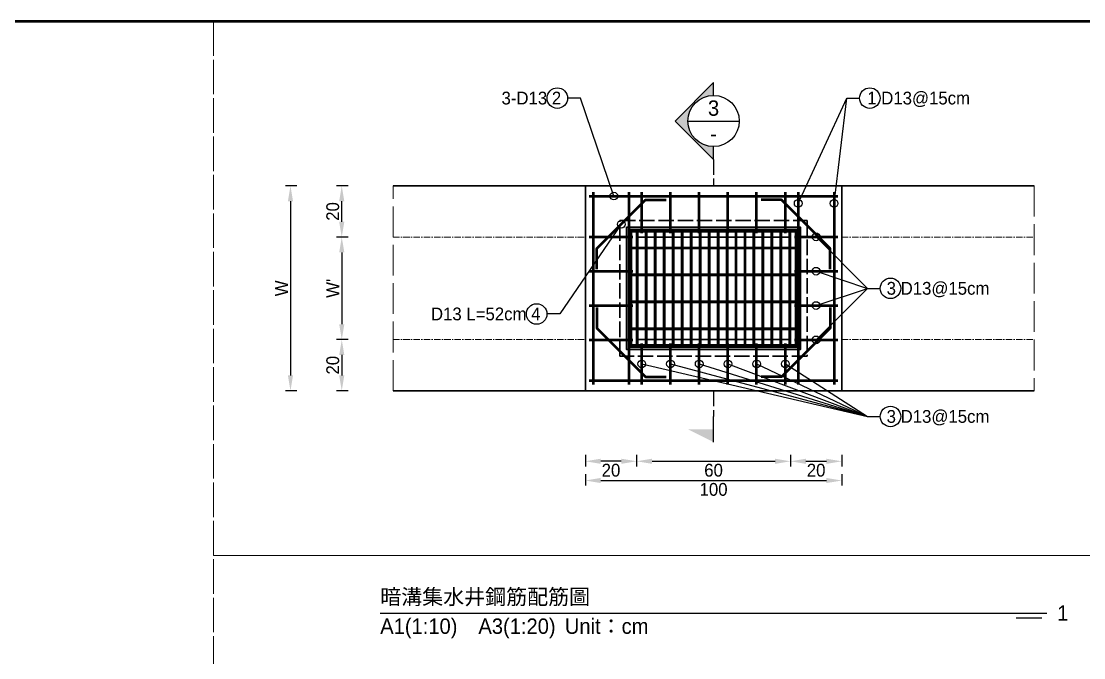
# Model space of a CAD drawing. Extents: x -7340 to 3675, y -3342 to 777.
# Drawn here: x -4775 to -4360.6, y -1762.4 to -1514 of the extents above; entities that cross this region are included whole.
import ezdxf
from ezdxf import colors
from ezdxf.entities.mleader import LeaderData, LeaderLine
from ezdxf.math import Vec2, Vec3

# ---------------------------------------------------------------- set-up
doc = ezdxf.new("R2010")
doc.units = 0
doc.header["$MEASUREMENT"] = 0
doc.linetypes.add('ACAD_ISO02W100', pattern=[15, 12, -3])
doc.linetypes.add('CENTERX2', pattern=[4, 2.5, -0.5, 0.5, -0.5])
for name, color, linetype, lineweight in [('一、3.基本-變更', 1, 'Continuous', 50), ('二、1.繪圖-既有設施', 8, 'Continuous', 20), ('二、2.繪圖-施作項目', 181, 'Continuous', 30), ('二、5.繪圖-鋼筋', 60, 'Continuous', 50), ('二、6.繪圖-其他施作項目', 35, 'Continuous', 30)]:
    doc.layers.add(name, color=color, linetype=linetype, lineweight=lineweight)
doc.layers.add('一、4.基本-隱藏', color=9, linetype='ACAD_ISO02W100', lineweight=20, plot=False)
doc.layers.add('三、3.文字-註解文字', color=2, linetype='Continuous')
doc.styles.add('次圖名(詳圖)', font='MS PGothic.ttf', dxfattribs={"height": 6})
doc.styles.add('註解文字(詳圖)', font='MS PGothic.ttf', dxfattribs={"height": 5})
doc.dimstyles.new('註解文字(詳圖)', dxfattribs={"dimtxt": 5, "dimasz": 6, "dimexe": 2, "dimexo": 5, "dimgap": 1, "dimtad": 2, "dimzin": 0, "dimdsep": 46, "dimtxsty": '註解文字(詳圖)', "dimcen": 0.1, "dimclrd": 144, "dimclre": 144, "dimclrt": 256, "dimadec": 0, "dimazin": 0, "dimtfac": 1, "dimtofl": 0, "dimtmove": 0, "dimatfit": 3, "dimfxlon": 1, "dimtolj": 1, "dimtzin": 0, "dimlwd": -1, "dimlwe": -1, "dimarcsym": 1})
pattern_1 = [(45, (-5710.3608, -1414.5957), (-2.65165, 2.65165), []), (45, (-5709.477, -1414.5957), (-2.65165, 2.65165), []), (45, (-5708.593, -1414.5957), (-2.65165, 2.65165), []), (45, (-5707.709, -1414.5957), (-2.65165, 2.65165), [])]

# ---------------------------------------------------------------- blocks, each defined once
blk = doc.blocks.new('*D382')
at = {"layer": 'Defpoints', "color": 0, "transparency": 16777216}
for p in [(-4650, -1578.25), (-4630, -1578.25), (-4630, -1598.25)]:
    blk.add_point(p, dxfattribs=at)
at = {"layer": '三、3.文字-註解文字', "color": 144, "transparency": 16777216}
for p, q in [((-4647.5, -1578.25), (-4652, -1578.25)), ((-4650, -1592.25), (-4650, -1584.25)), ((-4647.5, -1598.25), (-4652, -1598.25))]:
    blk.add_line(p, q, dxfattribs=at)
for points in [[(-4651, -1584.25), (-4649, -1584.25), (-4650, -1578.25)], [(-4651, -1592.25), (-4649, -1592.25), (-4650, -1598.25)]]:
    blk.add_solid(points, dxfattribs=at)
at = {"layer": '三、3.文字-註解文字', "transparency": 16777216, "insert": (-4653.5, -1588.25), "char_height": 5, "attachment_point": 5, "rotation": 90, "style": '註解文字(詳圖)'}
blk.add_mtext('\\A1;20', dxfattribs=at)
blk = doc.blocks.new('*D383')
at = {"layer": 'Defpoints', "color": 0, "transparency": 16777216}
for p in [(-4630, -1598.25), (-4650, -1638.25), (-4630, -1638.25)]:
    blk.add_point(p, dxfattribs=at)
at = {"layer": '三、3.文字-註解文字', "color": 144, "transparency": 16777216}
for p, q in [((-4647.5, -1598.25), (-4652, -1598.25)), ((-4650, -1604.25), (-4650, -1632.25)), ((-4647.5, -1638.25), (-4652, -1638.25))]:
    blk.add_line(p, q, dxfattribs=at)
for points in [[(-4651, -1604.25), (-4649, -1604.25), (-4650, -1598.25)], [(-4651, -1632.25), (-4649, -1632.25), (-4650, -1638.25)]]:
    blk.add_solid(points, dxfattribs=at)
at = {"layer": '三、3.文字-註解文字', "transparency": 16777216, "insert": (-4653.5, -1618.25), "char_height": 5, "attachment_point": 5, "rotation": 90, "style": '註解文字(詳圖)'}
blk.add_mtext("\\A1;W'", dxfattribs=at)
blk = doc.blocks.new('*D384')
at = {"layer": 'Defpoints', "color": 0, "transparency": 16777216}
for p in [(-4630, -1638.25), (-4650, -1658.25), (-4630, -1658.25)]:
    blk.add_point(p, dxfattribs=at)
at = {"layer": '三、3.文字-註解文字', "color": 144, "transparency": 16777216}
for p, q in [((-4647.5, -1638.25), (-4652, -1638.25)), ((-4650, -1644.25), (-4650, -1652.25)), ((-4647.5, -1658.25), (-4652, -1658.25))]:
    blk.add_line(p, q, dxfattribs=at)
for points in [[(-4651, -1644.25), (-4649, -1644.25), (-4650, -1638.25)], [(-4651, -1652.25), (-4649, -1652.25), (-4650, -1658.25)]]:
    blk.add_solid(points, dxfattribs=at)
at = {"layer": '三、3.文字-註解文字', "transparency": 16777216, "insert": (-4653.5, -1648.25), "char_height": 5, "attachment_point": 5, "rotation": 90, "style": '註解文字(詳圖)'}
blk.add_mtext('\\A1;20', dxfattribs=at)
blk = doc.blocks.new('*D377')
at = {"layer": 'Defpoints', "color": 0, "transparency": 16777216}
for p in [(-4630, -1578.25), (-4670, -1658.25), (-4630, -1658.25)]:
    blk.add_point(p, dxfattribs=at)
at = {"layer": '三、3.文字-註解文字', "color": 144, "transparency": 16777216}
for p, q in [((-4667.5, -1578.25), (-4672, -1578.25)), ((-4670, -1584.25), (-4670, -1652.25)), ((-4667.5, -1658.25), (-4672, -1658.25))]:
    blk.add_line(p, q, dxfattribs=at)
for points in [[(-4671, -1584.25), (-4669, -1584.25), (-4670, -1578.25)], [(-4671, -1652.25), (-4669, -1652.25), (-4670, -1658.25)]]:
    blk.add_solid(points, dxfattribs=at)
at = {"layer": '三、3.文字-註解文字', "transparency": 16777216, "insert": (-4673.5, -1618.25), "char_height": 5, "attachment_point": 5, "rotation": 90, "style": '註解文字(詳圖)'}
blk.add_mtext('\\A1;W', dxfattribs=at)
blk = doc.blocks.new('_Small')
at = {"color": 0, "linetype": 'ByBlock', "lineweight": -2}
blk.add_circle((0, 0), 0.25, dxfattribs=at)
blk = doc.blocks.new('*D378')
at = {"layer": 'Defpoints', "color": 0, "transparency": 16777216}
for p in [(-4555, -1638.25), (-4535, -1638.25), (-4555, -1685.75)]:
    blk.add_point(p, dxfattribs=at)
at = {"layer": '三、3.文字-註解文字', "color": 144, "transparency": 16777216}
for p, q in [((-4555, -1683.25), (-4555, -1687.75)), ((-4541, -1685.75), (-4549, -1685.75)), ((-4535, -1683.25), (-4535, -1687.75))]:
    blk.add_line(p, q, dxfattribs=at)
for points in [[(-4549, -1684.75), (-4549, -1686.75), (-4555, -1685.75)], [(-4541, -1684.75), (-4541, -1686.75), (-4535, -1685.75)]]:
    blk.add_solid(points, dxfattribs=at)
at = {"layer": '三、3.文字-註解文字', "transparency": 16777216, "insert": (-4545, -1689.25), "char_height": 5, "attachment_point": 5, "style": '註解文字(詳圖)'}
blk.add_mtext('\\A1;20', dxfattribs=at)
blk = doc.blocks.new('*D379')
at = {"layer": 'Defpoints', "color": 0, "transparency": 16777216}
for p in [(-4535, -1638.25), (-4475, -1638.25), (-4475, -1685.75)]:
    blk.add_point(p, dxfattribs=at)
at = {"layer": '三、3.文字-註解文字', "color": 144, "transparency": 16777216}
for p, q in [((-4535, -1683.25), (-4535, -1687.75)), ((-4529, -1685.75), (-4481, -1685.75)), ((-4475, -1683.25), (-4475, -1687.75))]:
    blk.add_line(p, q, dxfattribs=at)
for points in [[(-4529, -1684.75), (-4529, -1686.75), (-4535, -1685.75)], [(-4481, -1684.75), (-4481, -1686.75), (-4475, -1685.75)]]:
    blk.add_solid(points, dxfattribs=at)
at = {"layer": '三、3.文字-註解文字', "transparency": 16777216, "insert": (-4505, -1689.25), "char_height": 5, "attachment_point": 5, "style": '註解文字(詳圖)'}
blk.add_mtext('\\A1;60', dxfattribs=at)
blk = doc.blocks.new('*D380')
at = {"layer": 'Defpoints', "color": 0, "transparency": 16777216}
for p in [(-4475, -1638.25), (-4455, -1638.25), (-4455, -1685.75)]:
    blk.add_point(p, dxfattribs=at)
at = {"layer": '三、3.文字-註解文字', "color": 144, "transparency": 16777216}
for p, q in [((-4475, -1683.25), (-4475, -1687.75)), ((-4469, -1685.75), (-4461, -1685.75)), ((-4455, -1683.25), (-4455, -1687.75))]:
    blk.add_line(p, q, dxfattribs=at)
for points in [[(-4469, -1684.75), (-4469, -1686.75), (-4475, -1685.75)], [(-4461, -1684.75), (-4461, -1686.75), (-4455, -1685.75)]]:
    blk.add_solid(points, dxfattribs=at)
at = {"layer": '三、3.文字-註解文字', "transparency": 16777216, "insert": (-4465, -1689.25), "char_height": 5, "attachment_point": 5, "style": '註解文字(詳圖)'}
blk.add_mtext('\\A1;20', dxfattribs=at)
blk = doc.blocks.new('*D381')
at = {"layer": 'Defpoints', "color": 0, "transparency": 16777216}
for p in [(-4555, -1658.25), (-4455, -1658.25), (-4455, -1693.25)]:
    blk.add_point(p, dxfattribs=at)
at = {"layer": '三、3.文字-註解文字', "color": 144, "transparency": 16777216}
for p, q in [((-4555, -1690.75), (-4555, -1695.25)), ((-4549, -1693.25), (-4461, -1693.25)), ((-4455, -1690.75), (-4455, -1695.25))]:
    blk.add_line(p, q, dxfattribs=at)
for points in [[(-4549, -1692.25), (-4549, -1694.25), (-4555, -1693.25)], [(-4461, -1692.25), (-4461, -1694.25), (-4455, -1693.25)]]:
    blk.add_solid(points, dxfattribs=at)
at = {"layer": '三、3.文字-註解文字', "transparency": 16777216, "insert": (-4505, -1696.75), "char_height": 5, "attachment_point": 5, "style": '註解文字(詳圖)'}
blk.add_mtext('\\A1;100', dxfattribs=at)

msp = doc.modelspace()

# ---------------------------------------------------------------- hatches: boundary and pattern name
at = {"layer": '三、3.文字-註解文字'}
h = msp.add_hatch(color=256, dxfattribs=at)
h.dxf.hatch_style = 1
h.paths.add_polyline_path([(-4505, -1537.943), (-4520, -1552.943), (-4505, -1567.943), (-4505, -1562.943, -0.4142136), (-4515, -1552.943, -0.4142136), (-4505, -1542.943)])
h = msp.add_hatch(color=256, dxfattribs=at)
h.dxf.hatch_style = 1
h.paths.add_polyline_path([(-4515, -1673.25), (-4505, -1678.25), (-4505, -1673.25)])
at = {"layer": '二、6.繪圖-其他施作項目'}
h = msp.add_hatch(color=256, dxfattribs=at)
h.dxf.hatch_style = 1
h.paths.add_polyline_path([(-4538.9, -1642.15), (-4471.1, -1642.15), (-4471.1, -1594.35), (-4538.9, -1594.35)])
h.paths.add_polyline_path([(-4538, -1641.25), (-4472, -1641.25), (-4472, -1595.25), (-4538, -1595.25)], flags=16)
h.paths.add_polyline_path([(-4535, -1598.25), (-4475, -1598.25), (-4475, -1638.25), (-4535, -1638.25)], flags=0)
h = msp.add_hatch(dxfattribs=at)
h.set_pattern_fill('ANSI34', color=256, scale=5)
h.set_pattern_definition(pattern_1)
h.paths.add_polyline_path([(-4473, -1602.25), (-4537, -1602.25), (-4537, -1602.75), (-4473, -1602.75)])
h = msp.add_hatch(dxfattribs=at)
h.set_pattern_fill('ANSI34', color=256, scale=5)
h.set_pattern_definition(pattern_1)
h.paths.add_polyline_path([(-4473, -1612.75), (-4537, -1612.75), (-4537, -1613.25), (-4473, -1613.25)])
h = msp.add_hatch(dxfattribs=at)
h.set_pattern_fill('ANSI34', color=256, scale=5)
h.set_pattern_definition(pattern_1)
h.paths.add_polyline_path([(-4473, -1623.25), (-4537, -1623.25), (-4537, -1623.75), (-4473, -1623.75)])
h = msp.add_hatch(dxfattribs=at)
h.set_pattern_fill('ANSI34', color=256, scale=5)
h.set_pattern_definition(pattern_1)
h.paths.add_polyline_path([(-4473, -1633.75), (-4537, -1633.75), (-4537, -1634.25), (-4473, -1634.25)])

# ---------------------------------------------------------------- linework, layer by layer
at = {"layer": '一、3.基本-變更'}
msp.add_lwpolyline([(-7340, -1514), (-3920, -1514), (-3920, -2021), (-7340, -2021)], close=True, dxfattribs=at)
at = {"layer": '一、4.基本-隱藏'}
for points in [[(-4700, -1514), (-3920, -1514), (-3920, -2021), (-4700, -2021)], [(-4700, -1514), (-4310, -1514), (-4310, -1722.5), (-4700, -1722.5)], [(-4630, -1578.25), (-4380, -1578.25), (-4380, -1658.25), (-4630, -1658.25)], [(-4700, -1722.5), (-4310, -1722.5), (-4310, -1767.5), (-4700, -1767.5)]]:
    msp.add_lwpolyline(points, close=True, dxfattribs=at)
at = {"layer": '三、3.文字-註解文字'}
for points in [[(-4505, -1542.943), (-4505, -1537.943), (-4520, -1552.943), (-4505, -1567.943), (-4505, -1562.943)], [(-4515, -1552.943), (-4495, -1552.943)], [(-4505, -1678.25), (-4505, -1668.25)], [(-4635, -1745), (-4375, -1745)], [(-4377, -1747), (-4387, -1747)]]:
    msp.add_lwpolyline(points, dxfattribs=at)
at = {"layer": '三、3.文字-註解文字', "linetype": 'ACAD_ISO02W100', "ltscale": 0.5}
for points in [[(-4505, -1567.943), (-4505, -1577.943)], [(-4505, -1658.25), (-4505, -1668.25)]]:
    msp.add_lwpolyline(points, dxfattribs=at)
at = {"layer": '三、3.文字-註解文字'}
for centre, radius in [((-4565.93, -1544), 4), ((-4444.07, -1544), 4), ((-4505, -1552.943), 10), ((-4436, -1618.25), 4), ((-4574, -1628.25), 4), ((-4436, -1668.25), 4)]:
    msp.add_circle(centre, radius, dxfattribs=at)
at = {"layer": '二、1.繪圖-既有設施', "linetype": 'CENTERX2'}
for points in [[(-4630, -1598.25), (-4555, -1598.25)], [(-4455, -1598.25), (-4380, -1598.25)], [(-4630, -1638.25), (-4555, -1638.25)], [(-4455, -1638.25), (-4380, -1638.25)]]:
    msp.add_lwpolyline(points, dxfattribs=at)
at = {"layer": '二、2.繪圖-施作項目'}
for points in [[(-4630, -1578.25), (-4380, -1578.25)], [(-4555, -1578.25), (-4555, -1658.25)], [(-4455, -1578.25), (-4455, -1658.25)], [(-4630, -1658.25), (-4380, -1658.25)]]:
    msp.add_lwpolyline(points, dxfattribs=at)
msp.add_lwpolyline([(-4535, -1598.25), (-4475, -1598.25), (-4475, -1638.25), (-4535, -1638.25)], close=True, dxfattribs=at)
at = {"layer": '二、5.繪圖-鋼筋'}
for points in [[(-4553.5, -1582.25), (-4456.5, -1582.25)], [(-4552, -1580.75), (-4552, -1655.75)], [(-4538, -1580.75), (-4538, -1655.75)], [(-4533, -1596.75), (-4533, -1580.75)], [(-4521.8, -1596.75), (-4521.8, -1580.75)], [(-4510.6, -1596.75), (-4510.6, -1580.75)], [(-4499.4, -1596.75), (-4499.4, -1580.75)], [(-4488.2, -1596.75), (-4488.2, -1580.75)], [(-4477, -1596.75), (-4477, -1580.75)], [(-4472, -1580.75), (-4472, -1655.75)], [(-4458, -1580.75), (-4458, -1655.75)], [(-4550.5, -1610.75), (-4550.5, -1602.75), (-4531.5, -1583.75), (-4523.5, -1583.75)], [(-4459.5, -1610.75), (-4459.5, -1602.75), (-4478.5, -1583.75), (-4486.5, -1583.75)], [(-4553.5, -1598.15), (-4536.5, -1598.15)], [(-4473.5, -1598.15), (-4456.5, -1598.15)], [(-4553.5, -1611.55), (-4536.5, -1611.55)], [(-4473.5, -1611.55), (-4456.5, -1611.55)], [(-4553.5, -1624.95), (-4536.5, -1624.95)], [(-4550.5, -1625.75), (-4550.5, -1633.75), (-4531.5, -1652.75), (-4523.5, -1652.75)], [(-4459.5, -1625.75), (-4459.5, -1633.75), (-4478.5, -1652.75), (-4486.5, -1652.75)], [(-4473.5, -1624.95), (-4456.5, -1624.95)], [(-4553.5, -1638.35), (-4536.5, -1638.35)], [(-4533, -1655.75), (-4533, -1639.75)], [(-4521.8, -1655.75), (-4521.8, -1639.75)], [(-4510.6, -1655.75), (-4510.6, -1639.75)], [(-4499.4, -1655.75), (-4499.4, -1639.75)], [(-4488.2, -1655.75), (-4488.2, -1639.75)], [(-4477, -1655.75), (-4477, -1639.75)], [(-4473.5, -1638.35), (-4456.5, -1638.35)], [(-4553.5, -1654.25), (-4456.5, -1654.25)]]:
    msp.add_lwpolyline(points, dxfattribs=at)
at = {"layer": '二、6.繪圖-其他施作項目', "linetype": 'ACAD_ISO02W100', "ltscale": 0.5}
for points in [[(-4541.5, -1591.75), (-4468.5, -1591.75), (-4468.5, -1644.75), (-4541.5, -1644.75)], [(-4535, -1598.25), (-4475, -1598.25), (-4475, -1638.25), (-4535, -1638.25)]]:
    msp.add_lwpolyline(points, close=True, dxfattribs=at)
at = {"layer": '二、6.繪圖-其他施作項目'}
for points in [[(-4538.9, -1594.35), (-4471.1, -1594.35), (-4471.1, -1642.15), (-4538.9, -1642.15)], [(-4538, -1595.25), (-4472, -1595.25), (-4472, -1641.25), (-4538, -1641.25)], [(-4537.5, -1595.75), (-4472.5, -1595.75), (-4472.5, -1640.75), (-4537.5, -1640.75)]]:
    msp.add_lwpolyline(points, close=True, dxfattribs=at)
for points in [[(-4537.5, -1595.75), (-4472.5, -1595.75)], [(-4537.5, -1595.75), (-4537.5, -1640.75)], [(-4537, -1595.75), (-4537, -1640.75)], [(-4537, -1596.25), (-4473, -1596.25)], [(-4535, -1596.25), (-4535, -1602.25)], [(-4534.5, -1596.25), (-4534.5, -1602.25)], [(-4531.5, -1596.25), (-4531.5, -1602.25)], [(-4531, -1596.25), (-4531, -1602.25)], [(-4528, -1596.25), (-4528, -1602.25)], [(-4527.5, -1596.25), (-4527.5, -1602.25)], [(-4524.5, -1596.25), (-4524.5, -1602.25)], [(-4524, -1596.25), (-4524, -1602.25)], [(-4521, -1596.25), (-4521, -1602.25)], [(-4520.5, -1596.25), (-4520.5, -1602.25)], [(-4517.5, -1596.25), (-4517.5, -1602.25)], [(-4517, -1596.25), (-4517, -1602.25)], [(-4514, -1596.25), (-4514, -1602.25)], [(-4513.5, -1596.25), (-4513.5, -1602.25)], [(-4510.5, -1596.25), (-4510.5, -1602.25)], [(-4510, -1596.25), (-4510, -1602.25)], [(-4507, -1596.25), (-4507, -1602.25)], [(-4506.5, -1596.25), (-4506.5, -1602.25)], [(-4503.5, -1596.25), (-4503.5, -1602.25)], [(-4503, -1596.25), (-4503, -1602.25)], [(-4500, -1596.25), (-4500, -1602.25)], [(-4499.5, -1596.25), (-4499.5, -1602.25)], [(-4496.5, -1596.25), (-4496.5, -1602.25)], [(-4496, -1596.25), (-4496, -1602.25)], [(-4493, -1596.25), (-4493, -1602.25)], [(-4492.5, -1596.25), (-4492.5, -1602.25)], [(-4489.5, -1596.25), (-4489.5, -1602.25)], [(-4489, -1596.25), (-4489, -1602.25)], [(-4486, -1596.25), (-4486, -1602.25)], [(-4485.5, -1596.25), (-4485.5, -1602.25)], [(-4482.5, -1596.25), (-4482.5, -1602.25)], [(-4482, -1596.25), (-4482, -1602.25)], [(-4479, -1596.25), (-4479, -1602.25)], [(-4478.5, -1596.25), (-4478.5, -1602.25)], [(-4475.5, -1596.25), (-4475.5, -1602.25)], [(-4475, -1596.25), (-4475, -1602.25)], [(-4473, -1595.75), (-4473, -1640.75)], [(-4472.5, -1595.75), (-4472.5, -1640.75)], [(-4537, -1602.25), (-4473, -1602.25)], [(-4537, -1602.75), (-4473, -1602.75)], [(-4535, -1602.75), (-4535, -1612.75)], [(-4534.5, -1602.75), (-4534.5, -1612.75)], [(-4531.5, -1602.75), (-4531.5, -1612.75)], [(-4531, -1602.75), (-4531, -1612.75)], [(-4528, -1602.75), (-4528, -1612.75)], [(-4527.5, -1602.75), (-4527.5, -1612.75)], [(-4524.5, -1602.75), (-4524.5, -1612.75)], [(-4524, -1602.75), (-4524, -1612.75)], [(-4521, -1602.75), (-4521, -1612.75)], [(-4520.5, -1602.75), (-4520.5, -1612.75)], [(-4517.5, -1602.75), (-4517.5, -1612.75)], [(-4517, -1602.75), (-4517, -1612.75)], [(-4514, -1602.75), (-4514, -1612.75)], [(-4513.5, -1602.75), (-4513.5, -1612.75)], [(-4510.5, -1602.75), (-4510.5, -1612.75)], [(-4510, -1602.75), (-4510, -1612.75)], [(-4507, -1602.75), (-4507, -1612.75)], [(-4506.5, -1602.75), (-4506.5, -1612.75)], [(-4503.5, -1602.75), (-4503.5, -1612.75)], [(-4503, -1602.75), (-4503, -1612.75)], [(-4500, -1602.75), (-4500, -1612.75)], [(-4499.5, -1602.75), (-4499.5, -1612.75)], [(-4496.5, -1602.75), (-4496.5, -1612.75)], [(-4496, -1602.75), (-4496, -1612.75)], [(-4493, -1602.75), (-4493, -1612.75)], [(-4492.5, -1602.75), (-4492.5, -1612.75)], [(-4489.5, -1602.75), (-4489.5, -1612.75)], [(-4489, -1602.75), (-4489, -1612.75)], [(-4486, -1602.75), (-4486, -1612.75)], [(-4485.5, -1602.75), (-4485.5, -1612.75)], [(-4482.5, -1602.75), (-4482.5, -1612.75)], [(-4482, -1602.75), (-4482, -1612.75)], [(-4479, -1602.75), (-4479, -1612.75)], [(-4478.5, -1602.75), (-4478.5, -1612.75)], [(-4475.5, -1602.75), (-4475.5, -1612.75)], [(-4475, -1602.75), (-4475, -1612.75)], [(-4537, -1612.75), (-4473, -1612.75)], [(-4537, -1613.25), (-4473, -1613.25)], [(-4535, -1613.25), (-4535, -1623.25)], [(-4534.5, -1613.25), (-4534.5, -1623.25)], [(-4531.5, -1613.25), (-4531.5, -1623.25)], [(-4531, -1613.25), (-4531, -1623.25)], [(-4528, -1613.25), (-4528, -1623.25)], [(-4527.5, -1613.25), (-4527.5, -1623.25)], [(-4524.5, -1613.25), (-4524.5, -1623.25)], [(-4524, -1613.25), (-4524, -1623.25)], [(-4521, -1613.25), (-4521, -1623.25)], [(-4520.5, -1613.25), (-4520.5, -1623.25)], [(-4517.5, -1613.25), (-4517.5, -1623.25)], [(-4517, -1613.25), (-4517, -1623.25)], [(-4514, -1613.25), (-4514, -1623.25)], [(-4513.5, -1613.25), (-4513.5, -1623.25)], [(-4510.5, -1613.25), (-4510.5, -1623.25)], [(-4510, -1613.25), (-4510, -1623.25)], [(-4507, -1613.25), (-4507, -1623.25)], [(-4506.5, -1613.25), (-4506.5, -1623.25)], [(-4503.5, -1613.25), (-4503.5, -1623.25)], [(-4503, -1613.25), (-4503, -1623.25)], [(-4500, -1613.25), (-4500, -1623.25)], [(-4499.5, -1613.25), (-4499.5, -1623.25)], [(-4496.5, -1613.25), (-4496.5, -1623.25)], [(-4496, -1613.25), (-4496, -1623.25)], [(-4493, -1613.25), (-4493, -1623.25)], [(-4492.5, -1613.25), (-4492.5, -1623.25)], [(-4489.5, -1613.25), (-4489.5, -1623.25)], [(-4489, -1613.25), (-4489, -1623.25)], [(-4486, -1613.25), (-4486, -1623.25)], [(-4485.5, -1613.25), (-4485.5, -1623.25)], [(-4482.5, -1613.25), (-4482.5, -1623.25)], [(-4482, -1613.25), (-4482, -1623.25)], [(-4479, -1613.25), (-4479, -1623.25)], [(-4478.5, -1613.25), (-4478.5, -1623.25)], [(-4475.5, -1613.25), (-4475.5, -1623.25)], [(-4475, -1613.25), (-4475, -1623.25)], [(-4537, -1623.25), (-4473, -1623.25)], [(-4537, -1623.75), (-4473, -1623.75)], [(-4535, -1623.75), (-4535, -1633.75)], [(-4534.5, -1623.75), (-4534.5, -1633.75)], [(-4531.5, -1623.75), (-4531.5, -1633.75)], [(-4531, -1623.75), (-4531, -1633.75)], [(-4528, -1623.75), (-4528, -1633.75)], [(-4527.5, -1623.75), (-4527.5, -1633.75)], [(-4524.5, -1623.75), (-4524.5, -1633.75)], [(-4524, -1623.75), (-4524, -1633.75)], [(-4521, -1623.75), (-4521, -1633.75)], [(-4520.5, -1623.75), (-4520.5, -1633.75)], [(-4517.5, -1623.75), (-4517.5, -1633.75)], [(-4517, -1623.75), (-4517, -1633.75)], [(-4514, -1623.75), (-4514, -1633.75)], [(-4513.5, -1623.75), (-4513.5, -1633.75)], [(-4510.5, -1623.75), (-4510.5, -1633.75)], [(-4510, -1623.75), (-4510, -1633.75)], [(-4507, -1623.75), (-4507, -1633.75)], [(-4506.5, -1623.75), (-4506.5, -1633.75)], [(-4503.5, -1623.75), (-4503.5, -1633.75)], [(-4503, -1623.75), (-4503, -1633.75)], [(-4500, -1623.75), (-4500, -1633.75)], [(-4499.5, -1623.75), (-4499.5, -1633.75)], [(-4496.5, -1623.75), (-4496.5, -1633.75)], [(-4496, -1623.75), (-4496, -1633.75)], [(-4493, -1623.75), (-4493, -1633.75)], [(-4492.5, -1623.75), (-4492.5, -1633.75)], [(-4489.5, -1623.75), (-4489.5, -1633.75)], [(-4489, -1623.75), (-4489, -1633.75)], [(-4486, -1623.75), (-4486, -1633.75)], [(-4485.5, -1623.75), (-4485.5, -1633.75)], [(-4482.5, -1623.75), (-4482.5, -1633.75)], [(-4482, -1623.75), (-4482, -1633.75)], [(-4479, -1623.75), (-4479, -1633.75)], [(-4478.5, -1623.75), (-4478.5, -1633.75)], [(-4475.5, -1623.75), (-4475.5, -1633.75)], [(-4475, -1623.75), (-4475, -1633.75)], [(-4537, -1633.75), (-4473, -1633.75)], [(-4537, -1634.25), (-4473, -1634.25)], [(-4535, -1634.25), (-4535, -1640.25)], [(-4534.5, -1634.25), (-4534.5, -1640.25)], [(-4531.5, -1634.25), (-4531.5, -1640.25)], [(-4531, -1634.25), (-4531, -1640.25)], [(-4528, -1634.25), (-4528, -1640.25)], [(-4527.5, -1634.25), (-4527.5, -1640.25)], [(-4524.5, -1634.25), (-4524.5, -1640.25)], [(-4524, -1634.25), (-4524, -1640.25)], [(-4521, -1634.25), (-4521, -1640.25)], [(-4520.5, -1634.25), (-4520.5, -1640.25)], [(-4517.5, -1634.25), (-4517.5, -1640.25)], [(-4517, -1634.25), (-4517, -1640.25)], [(-4514, -1634.25), (-4514, -1640.25)], [(-4513.5, -1634.25), (-4513.5, -1640.25)], [(-4510.5, -1634.25), (-4510.5, -1640.25)], [(-4510, -1634.25), (-4510, -1640.25)], [(-4507, -1634.25), (-4507, -1640.25)], [(-4506.5, -1634.25), (-4506.5, -1640.25)], [(-4503.5, -1634.25), (-4503.5, -1640.25)], [(-4503, -1634.25), (-4503, -1640.25)], [(-4500, -1634.25), (-4500, -1640.25)], [(-4499.5, -1634.25), (-4499.5, -1640.25)], [(-4496.5, -1634.25), (-4496.5, -1640.25)], [(-4496, -1634.25), (-4496, -1640.25)], [(-4493, -1634.25), (-4493, -1640.25)], [(-4492.5, -1634.25), (-4492.5, -1640.25)], [(-4489.5, -1634.25), (-4489.5, -1640.25)], [(-4489, -1634.25), (-4489, -1640.25)], [(-4486, -1634.25), (-4486, -1640.25)], [(-4485.5, -1634.25), (-4485.5, -1640.25)], [(-4482.5, -1634.25), (-4482.5, -1640.25)], [(-4482, -1634.25), (-4482, -1640.25)], [(-4479, -1634.25), (-4479, -1640.25)], [(-4478.5, -1634.25), (-4478.5, -1640.25)], [(-4475.5, -1634.25), (-4475.5, -1640.25)], [(-4475, -1634.25), (-4475, -1640.25)], [(-4537.5, -1640.75), (-4472.5, -1640.75)], [(-4537, -1640.25), (-4473, -1640.25)]]:
    msp.add_lwpolyline(points, dxfattribs=at)

# ---------------------------------------------------------------- texts
at = {"layer": '三、3.文字-註解文字', "char_height": 6}
for s, width, gutter_width, insert, attachment_point, style in [('3', 6.60394, 25, (-4505, -1547.943), 5, '註解文字(詳圖)'), ('-', 6.60394, 25, (-4505, -1557.943), 5, '註解文字(詳圖)'), ('{\\fMS PGothic|b0|i0|c128|p34;暗溝}集水井{\\fMS PGothic|b0|i0|c128|p34;鋼筋配筋圖}', 113.35584, 15, (-4635, -1739), 4, '次圖名(詳圖)'), ('1', 3, 15, (-4371, -1745), 4, '次圖名(詳圖)'), ('A1(1:10)\u3000A3(1:20){\\fMS PGothic|b0|i0|c128|p34;^IUnit：cm}', 136.03259, 15, (-4635, -1751), 4, '次圖名(詳圖)')]:
    msp.add_mtext_dynamic_manual_height_columns(s, width=width, gutter_width=gutter_width, heights=[0], dxfattribs=dict(at, insert=insert, attachment_point=attachment_point, style=style))

# ---------------------------------------------------------------- dimensions: what is measured, and where the dimension line sits
at = {"layer": '三、3.文字-註解文字'}
for base, p1, p2, text, picture, middle in [((-4670, -1658.25), (-4630, -1578.25), (-4630, -1658.25), 'W', '*D377', (-4673.5, -1618.25)), ((-4650, -1578.25), (-4630, -1598.25), (-4630, -1578.25), '20', '*D382', (-4653.5, -1588.25)), ((-4650, -1638.25), (-4630, -1598.25), (-4630, -1638.25), "W'", '*D383', (-4653.5, -1618.25)), ((-4650, -1658.25), (-4630, -1638.25), (-4630, -1658.25), '20', '*D384', (-4653.5, -1648.25))]:
    dim = msp.add_linear_dim(base=base, p1=p1, p2=p2, angle=90, text=text, dimstyle='註解文字(詳圖)', dxfattribs=at)
    dim.commit()
    dim.dimension.update_dxf_attribs({"geometry": picture, "text_midpoint": middle})
for base, p1, p2, text, picture, middle in [((-4555, -1685.75), (-4535, -1638.25), (-4555, -1638.25), '20', '*D378', (-4545, -1689.25)), ((-4475, -1685.75), (-4535, -1638.25), (-4475, -1638.25), '60', '*D379', (-4505, -1689.25)), ((-4455, -1685.75), (-4475, -1638.25), (-4455, -1638.25), '20', '*D380', (-4465, -1689.25)), ((-4455, -1693.25), (-4555, -1658.25), (-4455, -1658.25), '100', '*D381', (-4505, -1696.75))]:
    dim = msp.add_linear_dim(base=base, p1=p1, p2=p2, text=text, dimstyle='註解文字(詳圖)', dxfattribs=at)
    dim.commit()
    dim.dimension.update_dxf_attribs({"geometry": picture, "text_midpoint": middle})

# ---------------------------------------------------------------- leaders
ml = msp.add_multileader_mtext('Standard', dxfattribs=at)
ml.set_content('{\\fMS PGothic|b0|i0|c128|p34;3-D13 }2{\\fMS PGothic|b0|i0|c128|p34; }', color=256, style='註解文字(詳圖)')
ml.set_leader_properties(color=144, linetype='ByLayer', lineweight=-1)
ml.set_arrow_properties(name='SMALL')
ml.build(insert=Vec2(0, 0))
ml.multileader.update_dxf_attribs({"dogleg_length": 5, "arrow_head_size": 6})
ctx = ml.context
ctx.base_point, ctx.char_height, ctx.arrow_head_size, ctx.landing_gap_size, ctx.plane_origin = Vec3(-4591.305, -1544), 5, 6, 2.5, Vec3(-4655.339, -1591.835)
ctx.text_align_type = 2
notes = []
notes.append((ctx, [(1, (1, 1, 0), (-4556.93, -1544), (-1, 0), 5, [(0, [(-4543.884, -1582.25)], 0, [])])]))
ctx.mtext.insert, ctx.mtext.width, ctx.mtext.alignment, ctx.mtext.flow_direction = Vec3(-4564.43, -1541.486), 42.33146, 3, 5
ml = msp.add_multileader_mtext('Standard', dxfattribs=at)
ml.set_content('{\\fMS PGothic|b0|i0|c128|p34;1 }D13@15cm', color=256, style='註解文字(詳圖)')
ml.set_leader_properties(color=144, linetype='ByLayer', lineweight=-1)
ml.set_arrow_properties(name='SMALL')
ml.build(insert=Vec2(0, 0))
ml.multileader.update_dxf_attribs({"dogleg_length": 5, "arrow_head_size": 6})
ctx = ml.context
ctx.base_point, ctx.char_height, ctx.arrow_head_size, ctx.landing_gap_size, ctx.plane_origin = Vec3(-4448.07, -1544), 5, 6, 3, Vec3(-4490.695, -1591.835)
notes.append((ctx, [(0, (1, 1, 0), (-4453.07, -1544), (1, 0), 5, [(0, [(-4472, -1585.081)], 0, [])])]))
ctx.mtext.insert, ctx.mtext.flow_direction = Vec3(-4445.07, -1541.486), 5
ml = msp.add_multileader_mtext('Standard', dxfattribs=at)
ml.set_content('{\\fMS PGothic|b0|i0|c128|p34; }', color=256, style='註解文字(詳圖)')
ml.set_leader_properties(color=144, linetype='ByLayer', lineweight=-1)
ml.set_arrow_properties(name='SMALL')
ml.build(insert=Vec2(0, 0))
ml.multileader.update_dxf_attribs({"dogleg_length": 5, "arrow_head_size": 6})
ctx = ml.context
ctx.base_point, ctx.char_height, ctx.arrow_head_size, ctx.landing_gap_size, ctx.plane_origin = Vec3(-4448.07, -1544), 5, 6, 3, Vec3(-4476.695, -1591.835)
notes.append((ctx, [(0, (1, 1, 0), (-4453.07, -1544), (1, 0), 5, [(0, [(-4458, -1585.081)], 0, [])])]))
ctx.mtext.insert, ctx.mtext.flow_direction = Vec3(-4445.07, -1541.5), 5
ml = msp.add_multileader_mtext('Standard', dxfattribs=at)
ml.set_content('{\\fMS PGothic|b0|i0|c128|p34;D13 }L=52cm{\\fMS PGothic|b0|i0|c128|p34; 4 }', color=256, style='註解文字(詳圖)')
ml.set_leader_properties(color=144, linetype='ByLayer', lineweight=-1)
ml.set_arrow_properties(name='SMALL')
ml.build(insert=Vec2(0, 0))
ml.multileader.update_dxf_attribs({"dogleg_length": 5, "arrow_head_size": 6})
ctx = ml.context
ctx.base_point, ctx.char_height, ctx.arrow_head_size, ctx.landing_gap_size, ctx.plane_origin = Vec3(-4618.153, -1628.25), 5, 6, 2.5, Vec3(-4663.409, -1676.085)
ctx.text_align_type = 2
notes.append((ctx, [(1, (1, 1, 0), (-4565, -1628.25), (-1, 0), 5, [(0, [(-4541, -1593.25)], 0, [])])]))
ctx.mtext.insert, ctx.mtext.width, ctx.mtext.alignment, ctx.mtext.flow_direction = Vec3(-4572.5, -1625.736), 45.36597, 3, 5
ml = msp.add_multileader_mtext('Standard', dxfattribs=at)
ml.set_content('3{\\fMS PGothic|b0|i0|c128|p34; D13@15cm}', color=256, style='註解文字(詳圖)')
ml.set_leader_properties(color=144, linetype='ByLayer', lineweight=-1)
ml.set_arrow_properties(name='SMALL')
ml.build(insert=Vec2(0, 0))
ml.multileader.update_dxf_attribs({"dogleg_length": 5, "arrow_head_size": 6})
ctx = ml.context
ctx.base_point, ctx.char_height, ctx.arrow_head_size, ctx.landing_gap_size, ctx.plane_origin = Vec3(-4440, -1618.25), 5, 6, 2.5, Vec3(-4482.625, -1666.085)
notes.append((ctx, [(0, (1, 1, 0), (-4445, -1618.25), (1, 0), 5, [(0, [(-4465, -1598.15)], 0, [])])]))
ctx.mtext.insert, ctx.mtext.flow_direction = Vec3(-4437.5, -1615.736), 5
ml = msp.add_multileader_mtext('Standard', dxfattribs=at)
ml.set_content('{\\fMS PGothic|b0|i0|c128|p34; }', color=256, style='註解文字(詳圖)')
ml.set_leader_properties(color=144, linetype='ByLayer', lineweight=-1)
ml.set_arrow_properties(name='SMALL')
ml.build(insert=Vec2(0, 0))
ml.multileader.update_dxf_attribs({"dogleg_length": 5, "arrow_head_size": 6})
ctx = ml.context
ctx.base_point, ctx.char_height, ctx.arrow_head_size, ctx.landing_gap_size, ctx.plane_origin = Vec3(-4440, -1618.25), 5, 6, 3, Vec3(-4468.625, -1666.085)
notes.append((ctx, [(0, (1, 1, 0), (-4445, -1618.25), (1, 0), 5, [(0, [(-4465, -1611.55)], 0, [])])]))
ctx.mtext.insert, ctx.mtext.flow_direction = Vec3(-4437, -1615.75), 5
ml = msp.add_multileader_mtext('Standard', dxfattribs=at)
ml.set_content('{\\fMS PGothic|b0|i0|c128|p34; }', color=256, style='註解文字(詳圖)')
ml.set_leader_properties(color=144, linetype='ByLayer', lineweight=-1)
ml.set_arrow_properties(name='SMALL')
ml.build(insert=Vec2(0, 0))
ml.multileader.update_dxf_attribs({"dogleg_length": 5, "arrow_head_size": 6})
ctx = ml.context
ctx.base_point, ctx.char_height, ctx.arrow_head_size, ctx.landing_gap_size, ctx.plane_origin = Vec3(-4440, -1618.25), 5, 6, 3, Vec3(-4468.625, -1680.585)
notes.append((ctx, [(0, (1, 1, 0), (-4445, -1618.25), (1, 0), 5, [(0, [(-4465, -1624.95)], 0, [])])]))
ctx.mtext.insert, ctx.mtext.flow_direction = Vec3(-4437, -1615.75), 5
ml = msp.add_multileader_mtext('Standard', dxfattribs=at)
ml.set_content('{\\fMS PGothic|b0|i0|c128|p34; }', color=256, style='註解文字(詳圖)')
ml.set_leader_properties(color=144, linetype='ByLayer', lineweight=-1)
ml.set_arrow_properties(name='SMALL')
ml.build(insert=Vec2(0, 0))
ml.multileader.update_dxf_attribs({"dogleg_length": 5, "arrow_head_size": 6})
ctx = ml.context
ctx.base_point, ctx.char_height, ctx.arrow_head_size, ctx.landing_gap_size, ctx.plane_origin = Vec3(-4440, -1618.25), 5, 6, 3, Vec3(-4468.625, -1695.085)
notes.append((ctx, [(0, (1, 1, 0), (-4445, -1618.25), (1, 0), 5, [(0, [(-4465, -1638.35)], 0, [])])]))
ctx.mtext.insert, ctx.mtext.flow_direction = Vec3(-4437, -1615.75), 5
ml = msp.add_multileader_mtext('Standard', dxfattribs=at)
ml.set_content('{\\fMS PGothic|b0|i0|c128|p34; }', color=256, style='註解文字(詳圖)')
ml.set_leader_properties(color=144, linetype='ByLayer', lineweight=-1)
ml.set_arrow_properties(name='SMALL')
ml.build(insert=Vec2(0, 0))
ml.multileader.update_dxf_attribs({"dogleg_length": 5, "arrow_head_size": 6})
ctx = ml.context
ctx.base_point, ctx.char_height, ctx.arrow_head_size, ctx.landing_gap_size, ctx.plane_origin = Vec3(-4440, -1668.25), 5, 6, 3, Vec3(-4468.625, -1759.585)
notes.append((ctx, [(0, (1, 1, 0), (-4445, -1668.25), (1, 0), 5, [(0, [(-4533, -1647.75)], 0, [])])]))
ctx.mtext.insert, ctx.mtext.flow_direction = Vec3(-4437, -1665.75), 5
ml = msp.add_multileader_mtext('Standard', dxfattribs=at)
ml.set_content('{\\fMS PGothic|b0|i0|c128|p34; }', color=256, style='註解文字(詳圖)')
ml.set_leader_properties(color=144, linetype='ByLayer', lineweight=-1)
ml.set_arrow_properties(name='SMALL')
ml.build(insert=Vec2(0, 0))
ml.multileader.update_dxf_attribs({"dogleg_length": 5, "arrow_head_size": 6})
ctx = ml.context
ctx.base_point, ctx.char_height, ctx.arrow_head_size, ctx.landing_gap_size, ctx.plane_origin = Vec3(-4440, -1668.25), 5, 6, 3, Vec3(-4468.625, -1745.085)
notes.append((ctx, [(0, (1, 1, 0), (-4445, -1668.25), (1, 0), 5, [(0, [(-4521.8, -1647.75)], 0, [])])]))
ctx.mtext.insert, ctx.mtext.flow_direction = Vec3(-4437, -1665.75), 5
ml = msp.add_multileader_mtext('Standard', dxfattribs=at)
ml.set_content('{\\fMS PGothic|b0|i0|c128|p34; }', color=256, style='註解文字(詳圖)')
ml.set_leader_properties(color=144, linetype='ByLayer', lineweight=-1)
ml.set_arrow_properties(name='SMALL')
ml.build(insert=Vec2(0, 0))
ml.multileader.update_dxf_attribs({"dogleg_length": 5, "arrow_head_size": 6})
ctx = ml.context
ctx.base_point, ctx.char_height, ctx.arrow_head_size, ctx.landing_gap_size, ctx.plane_origin = Vec3(-4440, -1668.25), 5, 6, 3, Vec3(-4468.625, -1730.585)
notes.append((ctx, [(0, (1, 1, 0), (-4445, -1668.25), (1, 0), 5, [(0, [(-4510.6, -1647.75)], 0, [])])]))
ctx.mtext.insert, ctx.mtext.flow_direction = Vec3(-4437, -1665.75), 5
ml = msp.add_multileader_mtext('Standard', dxfattribs=at)
ml.set_content('{\\fMS PGothic|b0|i0|c128|p34; }', color=256, style='註解文字(詳圖)')
ml.set_leader_properties(color=144, linetype='ByLayer', lineweight=-1)
ml.set_arrow_properties(name='SMALL')
ml.build(insert=Vec2(0, 0))
ml.multileader.update_dxf_attribs({"dogleg_length": 5, "arrow_head_size": 6})
ctx = ml.context
ctx.base_point, ctx.char_height, ctx.arrow_head_size, ctx.landing_gap_size, ctx.plane_origin = Vec3(-4440, -1668.25), 5, 6, 3, Vec3(-4468.625, -1716.085)
notes.append((ctx, [(0, (1, 1, 0), (-4445, -1668.25), (1, 0), 5, [(0, [(-4499.4, -1647.75)], 0, [])])]))
ctx.mtext.insert, ctx.mtext.flow_direction = Vec3(-4437, -1665.75), 5
ml = msp.add_multileader_mtext('Standard', dxfattribs=at)
ml.set_content('3{\\fMS PGothic|b0|i0|c128|p34; D13@15cm}', color=256, style='註解文字(詳圖)')
ml.set_leader_properties(color=144, linetype='ByLayer', lineweight=-1)
ml.set_arrow_properties(name='SMALL')
ml.build(insert=Vec2(0, 0))
ml.multileader.update_dxf_attribs({"dogleg_length": 5, "arrow_head_size": 6})
ctx = ml.context
ctx.base_point, ctx.char_height, ctx.arrow_head_size, ctx.landing_gap_size, ctx.plane_origin = Vec3(-4440, -1668.25), 5, 6, 2.5, Vec3(-4482.625, -1716.085)
notes.append((ctx, [(0, (1, 1, 0), (-4445, -1668.25), (1, 0), 5, [(0, [(-4488.2, -1647.75)], 0, [])])]))
ctx.mtext.insert, ctx.mtext.flow_direction = Vec3(-4437.5, -1665.736), 5
ml = msp.add_multileader_mtext('Standard', dxfattribs=at)
ml.set_content('{\\fMS PGothic|b0|i0|c128|p34; }', color=256, style='註解文字(詳圖)')
ml.set_leader_properties(color=144, linetype='ByLayer', lineweight=-1)
ml.set_arrow_properties(name='SMALL')
ml.build(insert=Vec2(0, 0))
ml.multileader.update_dxf_attribs({"dogleg_length": 5, "arrow_head_size": 6})
ctx = ml.context
ctx.base_point, ctx.char_height, ctx.arrow_head_size, ctx.landing_gap_size, ctx.plane_origin = Vec3(-4440, -1668.25), 5, 6, 2.5, Vec3(-4471.425, -1716.085)
notes.append((ctx, [(0, (1, 1, 0), (-4445, -1668.25), (1, 0), 5, [(0, [(-4477, -1647.75)], 0, [])])]))
ctx.mtext.insert, ctx.mtext.flow_direction = Vec3(-4437.5, -1665.75), 5
for ctx, leaders in notes:
    for number, flags, end, landing, length, lines in leaders:
        leader = LeaderData()
        leader.index, (leader.has_last_leader_line, leader.has_dogleg_vector, leader.attachment_direction) = number, flags
        leader.last_leader_point, leader.dogleg_vector, leader.dogleg_length = Vec3(end), Vec3(landing), length
        for number, points, colour, breaks in lines:
            line = LeaderLine()
            line.index, line.vertices, line.color, line.breaks = number, Vec3.list(points), colors.encode_raw_color(colour), breaks
            leader.lines.append(line)
        ctx.leaders.append(leader)

doc.saveas('drawing.dxf')
